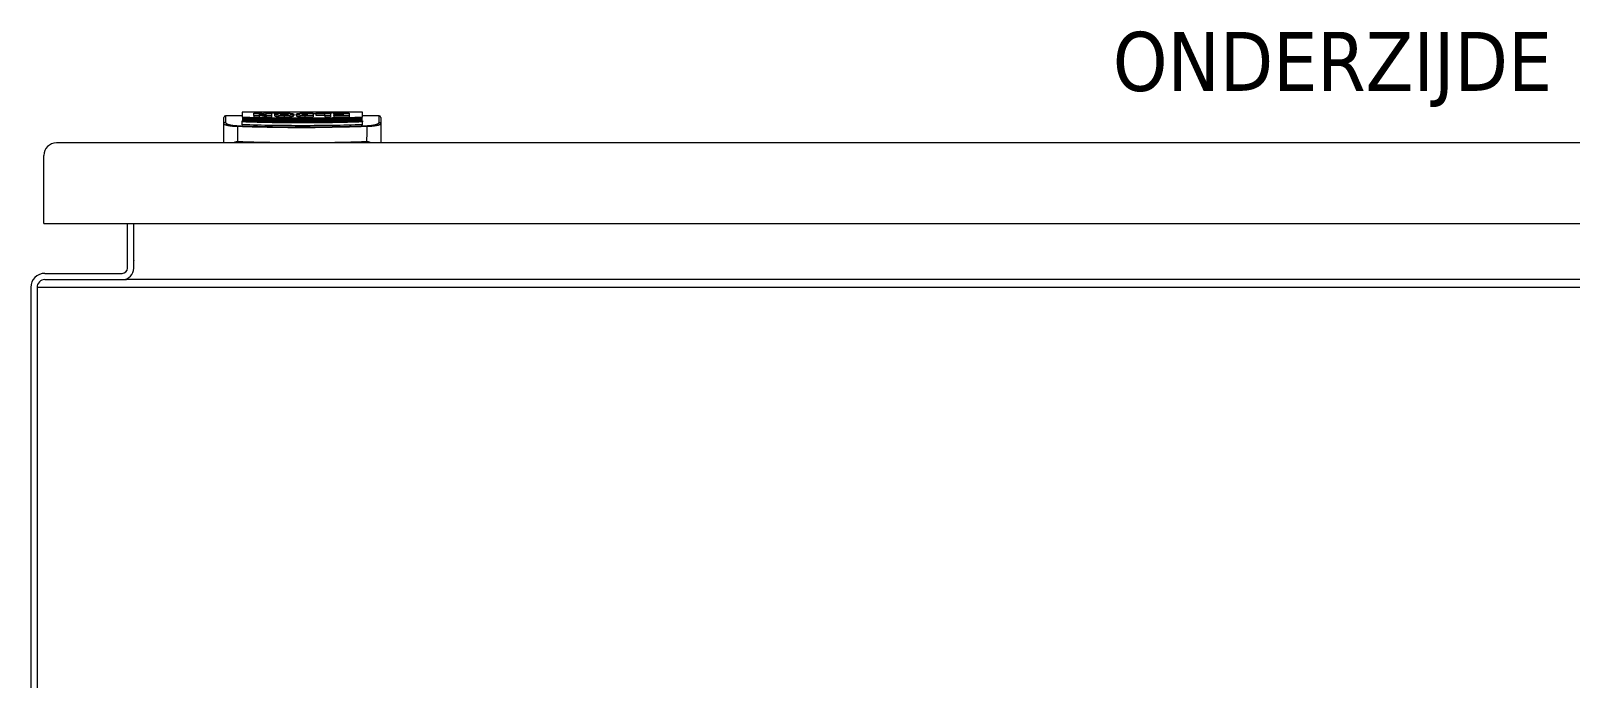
# Model space of a CAD drawing. Header units: millimetres. Extents: x 0 to 1975, y 0 to 1358.
# Drawn here: x 1046.8 to 1341.2, y 322.6 to 446.4 of the extents above; entities that cross this region are included whole.
import ezdxf
from ezdxf.enums import TextEntityAlignment as Align

# ---------------------------------------------------------------- set-up
doc = ezdxf.new("R2010")
doc.units = ezdxf.units.MM
for name, color, linetype, lineweight in [('EPLAN400', 5, 'Continuous', 9), ('EPLAN500', 7, 'Continuous', 9), ('EPLAN501', 7, 'Continuous', 9), ('EPLAN503', 7, 'Continuous', 9), ('EPLAN504', 7, 'Continuous', 9), ('KASTEN', 1, 'Continuous', 5)]:
    doc.layers.add(name, color=color, linetype=linetype, lineweight=lineweight)
doc.styles.add('Tahoma', font='')
doc.styles.get('Tahoma').set_extended_font_data('Tahoma')

# ---------------------------------------------------------------- blocks, each defined once
blk = doc.blocks.new('EPLSYM_LibrarySPECIAL_Symbol11_Variant0_Placement8_2')
at = {"layer": 'EPLAN400', "color": 5, "style": 'Tahoma'}
blk.add_attdef('17_20010', text='', height=11.29, dxfattribs=at).set_placement((-1.5, -0.5), align=Align.BOTTOM_CENTER)
at = {"layer": 'EPLAN500', "color": 7, "style": 'Tahoma'}
blk.add_attdef('17_20027', text='', height=1.63, dxfattribs=at).set_placement((-1.5, -21.95), align=Align.BOTTOM_CENTER)
at = {"layer": 'EPLAN501', "color": 7, "style": 'Tahoma'}
blk.add_attdef('17_20011', text='', height=1.63, dxfattribs=at).set_placement((-1.5, -27.35), align=Align.BOTTOM_CENTER)
at = {"layer": 'EPLAN503', "color": 7, "style": 'Tahoma'}
blk.add_attdef('17_20024', text='', height=1.63, dxfattribs=at).set_placement((-1.5, -30.05), align=Align.BOTTOM_CENTER)
at = {"layer": 'EPLAN504', "color": 7, "style": 'Tahoma'}
blk.add_attdef('17_20901[1]', text='', height=1.63, dxfattribs=at).set_placement((-1.5, -24.65), align=Align.BOTTOM_CENTER)

msp = doc.modelspace()

# ---------------------------------------------------------------- linework, layer by layer
at = {"layer": 'KASTEN', "linetype": 'Continuous', "ltscale": 4}
for p, q in [((1087.19, 430.17), (1083.99, 430.17)), ((1083.99, 430.17), (1083.99, 428.9)), ((1090.69, 430.87), (1087.19, 430.87)), ((1087.19, 430.87), (1087.19, 429.92)), ((1087.19, 429.88), (1087.19, 429.92)), ((1089.4, 430.22), (1089.4, 430.66)), ((1089.4, 430.66), (1090.46, 430.66)), ((1090.46, 430.22), (1089.4, 430.22)), ((1089.4, 430.22), (1089.4, 429.97)), ((1089.4, 429.97), (1090.46, 429.97)), ((1090.46, 430.48), (1090.46, 430.22)), ((1090.46, 430.22), (1090.46, 429.97)), ((1098.69, 430.87), (1090.69, 430.87)), ((1091.79, 430.44), (1091.79, 430.66)), ((1091.79, 430.66), (1092.8, 430.66)), ((1092.8, 430.22), (1091.8, 430.22)), ((1091.8, 430.22), (1091.8, 429.97)), ((1091.8, 429.97), (1092.8, 429.97)), ((1092.8, 430.66), (1092.8, 430.22)), ((1092.8, 430.22), (1092.8, 429.97)), ((1093.4, 430.46), (1093.4, 430.2)), ((1095.23, 430.57), (1095.23, 430.32)), ((1095.24, 430.22), (1095.24, 429.96)), ((1097.07, 430.46), (1097.07, 430.21)), ((1097.53, 430.46), (1097.53, 430.21)), ((1106.69, 430.87), (1098.69, 430.87)), ((1099.16, 430.66), (1100.79, 430.66)), ((1099.16, 430.22), (1099.16, 429.97)), ((1100.79, 430.22), (1099.16, 430.22)), ((1099.16, 429.97), (1100.79, 429.97)), ((1099.69, 430.57), (1099.42, 430.57)), ((1099.42, 430.57), (1099.42, 430.34)), ((1099.42, 430.34), (1099.69, 430.34)), ((1099.69, 430.34), (1099.69, 430.57)), ((1101.3, 430.55), (1100.66, 430.54)), ((1100.79, 430.66), (1100.79, 430.22)), ((1100.79, 430.22), (1100.79, 429.97)), ((1101.3, 430.56), (1101.3, 430.66)), ((1101.3, 430.66), (1104.1, 430.66)), ((1102.99, 430.56), (1101.3, 430.56)), ((1101.3, 430.56), (1101.3, 430.31)), ((1101.3, 430.31), (1102.99, 430.31)), ((1102.99, 430.22), (1102.99, 430.56)), ((1104.1, 430.22), (1102.99, 430.22)), ((1102.99, 430.22), (1102.99, 429.97)), ((1102.99, 429.97), (1104.1, 429.97)), ((1104.1, 430.66), (1104.1, 430.22)), ((1104.1, 430.22), (1104.1, 429.97)), ((1104.69, 430.57), (1104.69, 430.66)), ((1104.69, 430.66), (1107.68, 430.66)), ((1106.58, 430.57), (1104.69, 430.57)), ((1104.69, 430.57), (1104.69, 430.32)), ((1104.69, 430.32), (1104.74, 430.32)), ((1104.74, 430.22), (1104.74, 430.34)), ((1104.74, 430.34), (1106.58, 430.34)), ((1107.68, 430.22), (1104.74, 430.22)), ((1104.74, 430.22), (1104.74, 429.97)), ((1104.74, 429.97), (1107.68, 429.97)), ((1104.88, 430.4), (1104.88, 430.5)), ((1104.88, 430.5), (1106.58, 430.5)), ((1106.58, 430.4), (1104.88, 430.4)), ((1104.88, 430.4), (1104.88, 430.34)), ((1106.58, 430.5), (1106.58, 430.57)), ((1106.58, 430.34), (1106.58, 430.4)), ((1110.19, 430.87), (1106.69, 430.87)), ((1107.68, 430.66), (1107.68, 430.22)), ((1107.68, 430.22), (1107.68, 429.97)), ((1110.19, 429.92), (1110.19, 430.87)), ((1113.39, 430.17), (1110.19, 430.17)), ((1110.19, 429.92), (1110.19, 429.88)), ((1113.39, 428.9), (1113.39, 430.17)), ((1083.69, 428.61), (1083.69, 429.87)), ((1083.69, 424.97), (1083.69, 428.61)), ((1087.19, 429.64), (1087.19, 429.66)), ((1087.19, 429.41), (1087.19, 429.41)), ((1087.19, 428.98), (1087.19, 429.18)), ((1087.19, 428.45), (1087.19, 428.98)), ((1110.19, 429.66), (1110.19, 429.64)), ((1110.19, 429.18), (1110.19, 428.98)), ((1110.19, 428.45), (1110.19, 428.98)), ((1113.69, 429.87), (1113.69, 428.61)), ((1113.69, 428.61), (1113.69, 424.97)), ((1541.85, 424.97), (1051.65, 424.97)), ((1049.25, 409.57), (1049.25, 422.57)), ((1049.25, 409.57), (1050.45, 409.57)), ((1065.25, 401.04), (1065.25, 409.57)), ((1066.45, 401.04), (1066.45, 409.57)), ((1049.45, 400.04), (1064.25, 400.04)), ((1049.45, 398.84), (1064.25, 398.84)), ((1064.25, 398.84), (1065.04, 398.84)), ((1529.25, 398.84), (1065.04, 398.84)), ((1046.75, 397.34), (1046.75, 166.84)), ((1047.95, 397.34), (1047.95, 166.84)), ((1545.55, 397.34), (1048.14, 397.34))]:
    msp.add_line(p, q, dxfattribs=at)
at = {"layer": 'KASTEN', "ltscale": 4}
msp.add_line((1050.45, 409.57), (1542.98, 409.57), dxfattribs=at)
at = {"layer": 'KASTEN', "linetype": 'Continuous', "ltscale": 4}
for points in [[(1087.19, 429.92), (1087.9, 429.9), (1088.62, 429.89), (1089.33, 429.87), (1090.05, 429.86), (1090.76, 429.85), (1091.48, 429.83), (1092.19, 429.82), (1092.91, 429.81), (1093.63, 429.8), (1094.35, 429.8), (1095.07, 429.79), (1095.79, 429.79), (1096.51, 429.78), (1097.23, 429.78), (1097.95, 429.78), (1098.68, 429.78), (1099.4, 429.78), (1100.12, 429.78), (1100.84, 429.78), (1101.57, 429.79), (1102.29, 429.79), (1103.01, 429.8), (1103.73, 429.8), (1104.45, 429.81), (1105.17, 429.82), (1105.89, 429.83), (1106.6, 429.85), (1107.32, 429.86), (1108.04, 429.87), (1108.75, 429.89), (1109.47, 429.9), (1110.19, 429.92)], [(1091.79, 430.44), (1091.78, 430.44), (1091.77, 430.44), (1091.76, 430.44), (1091.75, 430.44), (1091.74, 430.45), (1091.73, 430.45), (1091.71, 430.45), (1091.7, 430.45), (1091.69, 430.46), (1091.68, 430.46), (1091.66, 430.46), (1091.65, 430.46), (1091.64, 430.47), (1091.62, 430.47), (1091.61, 430.47), (1091.6, 430.47), (1091.59, 430.47), (1091.58, 430.47), (1091.57, 430.48), (1091.55, 430.48), (1091.54, 430.48), (1091.52, 430.49), (1091.51, 430.49), (1091.5, 430.49), (1091.49, 430.49), (1091.48, 430.49), (1091.47, 430.49), (1091.46, 430.5), (1091.45, 430.5), (1091.44, 430.5), (1091.43, 430.5), (1091.42, 430.5), (1091.41, 430.51), (1091.4, 430.51), (1091.39, 430.51), (1091.38, 430.51), (1091.37, 430.51), (1091.35, 430.51), (1091.34, 430.52), (1091.33, 430.52), (1091.32, 430.52), (1091.31, 430.52), (1091.3, 430.52), (1091.29, 430.53), (1091.28, 430.53), (1091.26, 430.53), (1091.25, 430.53), (1091.24, 430.53), (1091.23, 430.54), (1091.21, 430.54), (1091.2, 430.54), (1091.19, 430.54), (1091.18, 430.54), (1091.16, 430.55), (1091.15, 430.55), (1091.14, 430.55), (1091.13, 430.55), (1091.12, 430.55), (1091.11, 430.56), (1091.09, 430.56), (1091.08, 430.56), (1091.07, 430.56), (1091.05, 430.57), (1091.04, 430.57), (1091.03, 430.57), (1091.02, 430.57), (1091.01, 430.57), (1091, 430.57), (1090.99, 430.58), (1090.98, 430.58), (1090.97, 430.58), (1090.96, 430.58), (1090.95, 430.58), (1090.94, 430.58), (1090.93, 430.59), (1090.92, 430.59), (1090.91, 430.59), (1090.9, 430.59), (1090.89, 430.59), (1090.88, 430.59), (1090.87, 430.6), (1090.86, 430.6), (1090.84, 430.6), (1090.82, 430.6), (1090.81, 430.6), (1090.8, 430.61), (1090.79, 430.61), (1090.78, 430.61), (1090.77, 430.61), (1090.76, 430.61), (1090.75, 430.61), (1090.74, 430.62), (1090.73, 430.62), (1090.72, 430.62), (1090.71, 430.62), (1090.7, 430.62), (1090.69, 430.62), (1090.68, 430.63), (1090.67, 430.63), (1090.65, 430.63), (1090.64, 430.63), (1090.63, 430.63), (1090.62, 430.63), (1090.6, 430.64), (1090.58, 430.64), (1090.57, 430.64), (1090.56, 430.64), (1090.55, 430.64), (1090.54, 430.65), (1090.53, 430.65), (1090.52, 430.65), (1090.51, 430.65), (1090.5, 430.65), (1090.49, 430.65), (1090.48, 430.66), (1090.47, 430.66), (1090.46, 430.66)], [(1091.8, 430.22), (1091.79, 430.23), (1091.77, 430.23), (1091.76, 430.23), (1091.75, 430.23), (1091.74, 430.24), (1091.73, 430.24), (1091.71, 430.24), (1091.7, 430.24), (1091.69, 430.25), (1091.67, 430.25), (1091.66, 430.25), (1091.65, 430.25), (1091.64, 430.26), (1091.63, 430.26), (1091.62, 430.26), (1091.61, 430.26), (1091.6, 430.26), (1091.59, 430.27), (1091.58, 430.27), (1091.57, 430.27), (1091.56, 430.27), (1091.55, 430.28), (1091.54, 430.28), (1091.53, 430.28), (1091.52, 430.28), (1091.51, 430.28), (1091.5, 430.29), (1091.48, 430.29), (1091.46, 430.29), (1091.45, 430.29), (1091.44, 430.3), (1091.43, 430.3), (1091.42, 430.3), (1091.41, 430.3), (1091.4, 430.31), (1091.39, 430.31), (1091.37, 430.31), (1091.36, 430.31), (1091.35, 430.32), (1091.34, 430.32), (1091.33, 430.32), (1091.32, 430.32), (1091.31, 430.32), (1091.3, 430.33), (1091.29, 430.33), (1091.28, 430.33), (1091.26, 430.33), (1091.24, 430.34), (1091.23, 430.34), (1091.22, 430.34), (1091.21, 430.34), (1091.2, 430.34), (1091.19, 430.35), (1091.18, 430.35), (1091.17, 430.35), (1091.16, 430.35), (1091.15, 430.35), (1091.14, 430.36), (1091.12, 430.36), (1091.11, 430.36), (1091.1, 430.36), (1091.09, 430.37), (1091.08, 430.37), (1091.07, 430.37), (1091.06, 430.37), (1091.05, 430.37), (1091.04, 430.38), (1091.02, 430.38), (1091, 430.38), (1090.99, 430.38), (1090.98, 430.39), (1090.97, 430.39), (1090.96, 430.39), (1090.95, 430.39), (1090.94, 430.39), (1090.93, 430.4), (1090.92, 430.4), (1090.91, 430.4), (1090.9, 430.4), (1090.89, 430.4), (1090.88, 430.41), (1090.87, 430.41), (1090.85, 430.41), (1090.84, 430.41), (1090.83, 430.42), (1090.82, 430.42), (1090.81, 430.42), (1090.79, 430.42), (1090.78, 430.42), (1090.77, 430.43), (1090.76, 430.43), (1090.75, 430.43), (1090.74, 430.43), (1090.73, 430.43), (1090.72, 430.44), (1090.71, 430.44), (1090.69, 430.44), (1090.68, 430.44), (1090.67, 430.44), (1090.66, 430.45), (1090.65, 430.45), (1090.64, 430.45), (1090.63, 430.45), (1090.62, 430.45), (1090.61, 430.46), (1090.6, 430.46), (1090.59, 430.46), (1090.57, 430.46), (1090.56, 430.46), (1090.55, 430.47), (1090.53, 430.47), (1090.52, 430.47), (1090.51, 430.47), (1090.5, 430.47), (1090.49, 430.48), (1090.48, 430.48), (1090.47, 430.48), (1090.46, 430.48)], [(1091.8, 429.97), (1091.79, 429.97), (1091.77, 429.98), (1091.76, 429.98), (1091.75, 429.98), (1091.74, 429.98), (1091.73, 429.99), (1091.71, 429.99), (1091.7, 429.99), (1091.69, 429.99), (1091.67, 430), (1091.66, 430), (1091.65, 430), (1091.64, 430), (1091.63, 430.01), (1091.62, 430.01), (1091.61, 430.01), (1091.6, 430.01), (1091.58, 430.02), (1091.57, 430.02), (1091.56, 430.02), (1091.55, 430.02), (1091.54, 430.03), (1091.53, 430.03), (1091.52, 430.03), (1091.51, 430.03), (1091.5, 430.03), (1091.48, 430.04), (1091.47, 430.04), (1091.46, 430.04), (1091.45, 430.04), (1091.44, 430.04), (1091.43, 430.05), (1091.42, 430.05), (1091.41, 430.05), (1091.4, 430.05), (1091.39, 430.05), (1091.37, 430.06), (1091.36, 430.06), (1091.35, 430.06), (1091.34, 430.07), (1091.33, 430.07), (1091.32, 430.07), (1091.31, 430.07), (1091.3, 430.07), (1091.29, 430.08), (1091.28, 430.08), (1091.26, 430.08), (1091.24, 430.08), (1091.23, 430.09), (1091.22, 430.09), (1091.21, 430.09), (1091.2, 430.09), (1091.19, 430.09), (1091.18, 430.1), (1091.17, 430.1), (1091.16, 430.1), (1091.15, 430.1), (1091.14, 430.1), (1091.12, 430.11), (1091.11, 430.11), (1091.1, 430.11), (1091.09, 430.11), (1091.08, 430.12), (1091.07, 430.12), (1091.06, 430.12), (1091.05, 430.12), (1091.04, 430.12), (1091.02, 430.13), (1091, 430.13), (1090.99, 430.13), (1090.98, 430.13), (1090.97, 430.14), (1090.96, 430.14), (1090.95, 430.14), (1090.94, 430.14), (1090.93, 430.14), (1090.92, 430.15), (1090.91, 430.15), (1090.9, 430.15), (1090.89, 430.15), (1090.88, 430.15), (1090.87, 430.16), (1090.85, 430.16), (1090.84, 430.16), (1090.83, 430.16), (1090.82, 430.17), (1090.81, 430.17), (1090.79, 430.17), (1090.78, 430.17), (1090.77, 430.17), (1090.76, 430.18), (1090.75, 430.18), (1090.74, 430.18), (1090.73, 430.18), (1090.72, 430.18), (1090.71, 430.18), (1090.69, 430.19), (1090.68, 430.19), (1090.67, 430.19), (1090.66, 430.19), (1090.65, 430.2), (1090.64, 430.2), (1090.63, 430.2), (1090.62, 430.2), (1090.61, 430.2), (1090.6, 430.21), (1090.59, 430.21), (1090.57, 430.21), (1090.56, 430.21), (1090.55, 430.21), (1090.53, 430.22), (1090.52, 430.22), (1090.51, 430.22), (1090.5, 430.22), (1090.49, 430.22), (1090.48, 430.23), (1090.47, 430.23), (1090.46, 430.23)], [(1094.15, 430.64), (1094.01, 430.64), (1093.87, 430.65), (1093.73, 430.65), (1093.59, 430.66), (1093.45, 430.67), (1093.3, 430.67), (1093.16, 430.68), (1093.01, 430.69), (1092.87, 430.7), (1092.72, 430.71), (1092.57, 430.72), (1092.42, 430.73), (1092.27, 430.74), (1092.13, 430.76), (1091.98, 430.77), (1091.84, 430.78), (1091.71, 430.79), (1091.57, 430.8), (1091.45, 430.81), (1091.33, 430.82), (1091.22, 430.83), (1091.12, 430.84), (1091.04, 430.84), (1090.96, 430.85), (1090.9, 430.86), (1090.84, 430.86), (1090.8, 430.86), (1090.77, 430.87), (1090.74, 430.87), (1090.72, 430.87), (1090.7, 430.87), (1090.69, 430.87)], [(1093.4, 430.46), (1093.4, 430.47), (1093.41, 430.48), (1093.41, 430.49), (1093.42, 430.5), (1093.43, 430.51), (1093.44, 430.52), (1093.46, 430.53), (1093.47, 430.53), (1093.49, 430.54), (1093.52, 430.55), (1093.55, 430.56), (1093.58, 430.57), (1093.61, 430.57), (1093.65, 430.58), (1093.68, 430.59), (1093.72, 430.59), (1093.77, 430.6), (1093.81, 430.61), (1093.85, 430.61), (1093.9, 430.62), (1093.95, 430.62), (1094, 430.63), (1094.05, 430.63), (1094.1, 430.63), (1094.16, 430.64), (1094.22, 430.64), (1094.28, 430.64), (1094.34, 430.65), (1094.41, 430.65), (1094.47, 430.65), (1094.54, 430.65), (1094.61, 430.66), (1094.68, 430.66), (1094.75, 430.66), (1094.82, 430.66), (1094.9, 430.66), (1094.97, 430.66), (1095.05, 430.66), (1095.12, 430.66), (1095.2, 430.66)], [(1095.24, 430.22), (1095.15, 430.22), (1095.06, 430.22), (1094.98, 430.22), (1094.89, 430.22), (1094.8, 430.22), (1094.72, 430.22), (1094.64, 430.23), (1094.56, 430.23), (1094.48, 430.23), (1094.41, 430.24), (1094.34, 430.24), (1094.27, 430.25), (1094.2, 430.25), (1094.14, 430.26), (1094.08, 430.26), (1094.02, 430.27), (1093.96, 430.27), (1093.91, 430.28), (1093.86, 430.29), (1093.82, 430.29), (1093.78, 430.3), (1093.74, 430.31), (1093.7, 430.31), (1093.66, 430.32), (1093.63, 430.33), (1093.6, 430.34), (1093.57, 430.34), (1093.54, 430.35), (1093.52, 430.36), (1093.5, 430.37), (1093.48, 430.38), (1093.46, 430.39), (1093.45, 430.39), (1093.43, 430.4), (1093.43, 430.41), (1093.42, 430.42), (1093.41, 430.43), (1093.41, 430.44), (1093.4, 430.45), (1093.4, 430.46)], [(1093.4, 430.2), (1093.4, 430.19), (1093.41, 430.18), (1093.42, 430.17), (1093.42, 430.16), (1093.43, 430.15), (1093.45, 430.14), (1093.46, 430.13), (1093.48, 430.12), (1093.5, 430.11), (1093.53, 430.1), (1093.56, 430.1), (1093.59, 430.09), (1093.62, 430.08), (1093.66, 430.07), (1093.69, 430.06), (1093.73, 430.05), (1093.78, 430.05), (1093.82, 430.04), (1093.87, 430.03), (1093.91, 430.03), (1093.96, 430.02), (1094.01, 430.01), (1094.07, 430.01), (1094.12, 430), (1094.18, 430), (1094.24, 429.99), (1094.3, 429.99), (1094.37, 429.99), (1094.43, 429.98), (1094.5, 429.98), (1094.57, 429.98), (1094.64, 429.97), (1094.71, 429.97), (1094.78, 429.97), (1094.86, 429.97), (1094.93, 429.97), (1095.01, 429.97), (1095.09, 429.97), (1095.16, 429.97), (1095.24, 429.96)], [(1095.23, 430.57), (1095.2, 430.57), (1095.17, 430.57), (1095.13, 430.57), (1095.1, 430.57), (1095.07, 430.57), (1095.04, 430.57), (1095, 430.57), (1094.97, 430.57), (1094.94, 430.57), (1094.92, 430.57), (1094.89, 430.57), (1094.86, 430.56), (1094.84, 430.56), (1094.81, 430.56), (1094.79, 430.56), (1094.77, 430.56), (1094.74, 430.55), (1094.72, 430.55), (1094.7, 430.55), (1094.68, 430.55), (1094.66, 430.54), (1094.65, 430.54), (1094.63, 430.54), (1094.61, 430.54), (1094.6, 430.53), (1094.59, 430.53), (1094.57, 430.52), (1094.56, 430.52), (1094.55, 430.51), (1094.54, 430.51), (1094.53, 430.5), (1094.53, 430.5), (1094.52, 430.49), (1094.52, 430.49), (1094.51, 430.48), (1094.51, 430.48), (1094.51, 430.47), (1094.5, 430.47), (1094.5, 430.46), (1094.5, 430.45)], [(1094.5, 430.45), (1094.5, 430.45), (1094.51, 430.44), (1094.51, 430.43), (1094.51, 430.43), (1094.52, 430.42), (1094.52, 430.42), (1094.53, 430.41), (1094.54, 430.41), (1094.55, 430.4), (1094.56, 430.39), (1094.58, 430.39), (1094.59, 430.39), (1094.61, 430.38), (1094.62, 430.38), (1094.64, 430.37), (1094.66, 430.37), (1094.68, 430.37), (1094.7, 430.36), (1094.72, 430.36), (1094.74, 430.36), (1094.76, 430.35), (1094.79, 430.35), (1094.81, 430.35), (1094.83, 430.35), (1094.85, 430.34), (1094.88, 430.34), (1094.9, 430.34), (1094.93, 430.34), (1094.95, 430.34), (1094.98, 430.34), (1095, 430.34), (1095.03, 430.34), (1095.06, 430.33), (1095.08, 430.33), (1095.11, 430.33), (1095.14, 430.33), (1095.16, 430.33), (1095.19, 430.33), (1095.22, 430.33), (1095.24, 430.33)], [(1095.2, 430.66), (1095.3, 430.66), (1095.4, 430.66), (1095.5, 430.66), (1095.59, 430.66), (1095.69, 430.66), (1095.78, 430.66), (1095.87, 430.66), (1095.96, 430.65), (1096.04, 430.65), (1096.12, 430.65), (1096.2, 430.64), (1096.27, 430.64), (1096.34, 430.63), (1096.4, 430.63), (1096.46, 430.62), (1096.52, 430.62), (1096.57, 430.61), (1096.62, 430.61), (1096.67, 430.6), (1096.71, 430.6), (1096.75, 430.59), (1096.78, 430.59), (1096.82, 430.58), (1096.85, 430.57), (1096.88, 430.57), (1096.91, 430.56), (1096.93, 430.55), (1096.96, 430.55), (1096.98, 430.54), (1096.99, 430.53), (1097.01, 430.53), (1097.02, 430.52), (1097.04, 430.51), (1097.04, 430.5), (1097.05, 430.5), (1097.06, 430.49), (1097.06, 430.48), (1097.07, 430.47), (1097.07, 430.47), (1097.07, 430.46)], [(1095.97, 430.46), (1095.97, 430.47), (1095.97, 430.47), (1095.96, 430.48), (1095.96, 430.48), (1095.95, 430.49), (1095.95, 430.5), (1095.94, 430.5), (1095.93, 430.51), (1095.93, 430.51), (1095.91, 430.52), (1095.9, 430.52), (1095.89, 430.53), (1095.87, 430.53), (1095.86, 430.53), (1095.84, 430.54), (1095.82, 430.54), (1095.8, 430.54), (1095.78, 430.55), (1095.77, 430.55), (1095.75, 430.55), (1095.73, 430.55), (1095.7, 430.56), (1095.68, 430.56), (1095.66, 430.56), (1095.64, 430.56), (1095.61, 430.56), (1095.59, 430.57), (1095.56, 430.57), (1095.54, 430.57), (1095.51, 430.57), (1095.49, 430.57), (1095.46, 430.57), (1095.43, 430.57), (1095.4, 430.57), (1095.38, 430.57), (1095.35, 430.57), (1095.32, 430.57), (1095.29, 430.57), (1095.26, 430.57), (1095.23, 430.57)], [(1095.24, 430.33), (1095.27, 430.33), (1095.3, 430.33), (1095.33, 430.33), (1095.36, 430.33), (1095.39, 430.33), (1095.42, 430.33), (1095.45, 430.34), (1095.48, 430.34), (1095.51, 430.34), (1095.54, 430.34), (1095.56, 430.34), (1095.59, 430.34), (1095.61, 430.34), (1095.64, 430.35), (1095.66, 430.35), (1095.68, 430.35), (1095.71, 430.35), (1095.73, 430.36), (1095.75, 430.36), (1095.77, 430.36), (1095.79, 430.37), (1095.81, 430.37), (1095.82, 430.37), (1095.84, 430.38), (1095.86, 430.38), (1095.87, 430.38), (1095.89, 430.39), (1095.9, 430.39), (1095.91, 430.4), (1095.92, 430.4), (1095.93, 430.41), (1095.94, 430.41), (1095.95, 430.42), (1095.95, 430.42), (1095.96, 430.43), (1095.96, 430.44), (1095.96, 430.44), (1095.97, 430.45), (1095.97, 430.45), (1095.97, 430.46)], [(1097.07, 430.46), (1097.07, 430.45), (1097.06, 430.44), (1097.05, 430.43), (1097.04, 430.42), (1097.03, 430.41), (1097.02, 430.39), (1097, 430.38), (1096.98, 430.37), (1096.96, 430.36), (1096.93, 430.36), (1096.9, 430.35), (1096.87, 430.34), (1096.83, 430.33), (1096.79, 430.32), (1096.75, 430.31), (1096.71, 430.3), (1096.67, 430.3), (1096.62, 430.29), (1096.57, 430.28), (1096.52, 430.28), (1096.47, 430.27), (1096.42, 430.26), (1096.37, 430.26), (1096.31, 430.25), (1096.25, 430.25), (1096.2, 430.25), (1096.13, 430.24), (1096.07, 430.24), (1096.01, 430.23), (1095.94, 430.23), (1095.88, 430.23), (1095.81, 430.23), (1095.74, 430.22), (1095.67, 430.22), (1095.6, 430.22), (1095.53, 430.22), (1095.46, 430.22), (1095.38, 430.22), (1095.31, 430.22), (1095.24, 430.22)], [(1095.24, 429.96), (1095.33, 429.97), (1095.41, 429.97), (1095.5, 429.97), (1095.59, 429.97), (1095.67, 429.97), (1095.75, 429.97), (1095.83, 429.97), (1095.91, 429.98), (1095.99, 429.98), (1096.06, 429.98), (1096.13, 429.99), (1096.2, 429.99), (1096.27, 430), (1096.33, 430), (1096.39, 430.01), (1096.45, 430.02), (1096.5, 430.02), (1096.55, 430.03), (1096.6, 430.03), (1096.65, 430.04), (1096.69, 430.05), (1096.73, 430.06), (1096.77, 430.06), (1096.81, 430.07), (1096.84, 430.08), (1096.87, 430.09), (1096.9, 430.09), (1096.93, 430.1), (1096.95, 430.11), (1096.97, 430.12), (1096.99, 430.13), (1097.01, 430.14), (1097.02, 430.15), (1097.04, 430.15), (1097.04, 430.16), (1097.05, 430.17), (1097.06, 430.18), (1097.06, 430.19), (1097.07, 430.2), (1097.07, 430.21)], [(1097.53, 430.46), (1097.53, 430.47), (1097.54, 430.48), (1097.54, 430.49), (1097.54, 430.5), (1097.55, 430.51), (1097.56, 430.52), (1097.57, 430.53), (1097.59, 430.54), (1097.61, 430.54), (1097.63, 430.55), (1097.66, 430.56), (1097.69, 430.57), (1097.72, 430.58), (1097.75, 430.58), (1097.79, 430.59), (1097.83, 430.59), (1097.86, 430.6), (1097.9, 430.61), (1097.94, 430.61), (1097.98, 430.62), (1098.02, 430.62), (1098.06, 430.62), (1098.1, 430.63), (1098.15, 430.63), (1098.19, 430.63), (1098.23, 430.64), (1098.28, 430.64), (1098.33, 430.64), (1098.37, 430.64), (1098.42, 430.64), (1098.46, 430.65), (1098.51, 430.65)], [(1099.16, 430.22), (1099.08, 430.22), (1098.99, 430.23), (1098.91, 430.23), (1098.83, 430.23), (1098.75, 430.23), (1098.67, 430.23), (1098.59, 430.23), (1098.52, 430.24), (1098.45, 430.24), (1098.38, 430.24), (1098.32, 430.25), (1098.26, 430.25), (1098.2, 430.26), (1098.14, 430.26), (1098.09, 430.27), (1098.04, 430.27), (1098, 430.28), (1097.95, 430.29), (1097.91, 430.29), (1097.87, 430.3), (1097.84, 430.31), (1097.8, 430.31), (1097.77, 430.32), (1097.74, 430.33), (1097.71, 430.34), (1097.69, 430.34), (1097.66, 430.35), (1097.64, 430.36), (1097.62, 430.37), (1097.61, 430.37), (1097.59, 430.38), (1097.58, 430.39), (1097.57, 430.4), (1097.56, 430.41), (1097.55, 430.42), (1097.55, 430.42), (1097.54, 430.43), (1097.54, 430.44), (1097.53, 430.45), (1097.53, 430.46)], [(1097.53, 430.21), (1097.54, 430.19), (1097.55, 430.18), (1097.56, 430.17), (1097.57, 430.16), (1097.58, 430.14), (1097.59, 430.13), (1097.61, 430.12), (1097.64, 430.11), (1097.66, 430.1), (1097.69, 430.09), (1097.73, 430.08), (1097.76, 430.07), (1097.8, 430.06), (1097.84, 430.05), (1097.88, 430.05), (1097.93, 430.04), (1097.97, 430.03), (1098.01, 430.03), (1098.06, 430.02), (1098.1, 430.01), (1098.15, 430.01), (1098.19, 430), (1098.24, 430), (1098.29, 430), (1098.34, 429.99), (1098.39, 429.99), (1098.44, 429.99), (1098.49, 429.98), (1098.55, 429.98), (1098.6, 429.98), (1098.66, 429.98), (1098.71, 429.98), (1098.77, 429.97), (1098.82, 429.97), (1098.88, 429.97), (1098.94, 429.97), (1098.99, 429.97), (1099.05, 429.97), (1099.11, 429.97), (1099.16, 429.97)], [(1098.51, 430.65), (1098.53, 430.65), (1098.55, 430.65), (1098.57, 430.65), (1098.59, 430.65), (1098.61, 430.65), (1098.64, 430.65), (1098.66, 430.65), (1098.68, 430.65), (1098.71, 430.65), (1098.73, 430.65), (1098.76, 430.65), (1098.78, 430.65), (1098.81, 430.66), (1098.84, 430.66), (1098.87, 430.66), (1098.9, 430.66), (1098.93, 430.66), (1098.96, 430.66), (1098.99, 430.66), (1099.03, 430.66), (1099.06, 430.66), (1099.1, 430.66), (1099.13, 430.66), (1099.16, 430.66)], [(1099.42, 430.57), (1099.38, 430.57), (1099.34, 430.57), (1099.3, 430.57), (1099.26, 430.57), (1099.22, 430.57), (1099.18, 430.57), (1099.15, 430.57), (1099.11, 430.57), (1099.08, 430.57), (1099.05, 430.57), (1099.02, 430.56), (1098.99, 430.56), (1098.96, 430.56), (1098.94, 430.56), (1098.91, 430.56), (1098.89, 430.56), (1098.87, 430.56), (1098.85, 430.55), (1098.84, 430.55), (1098.82, 430.55), (1098.8, 430.55), (1098.79, 430.55), (1098.77, 430.54), (1098.76, 430.54), (1098.74, 430.54), (1098.73, 430.53), (1098.71, 430.53), (1098.7, 430.53), (1098.69, 430.52), (1098.67, 430.52), (1098.66, 430.51), (1098.65, 430.51), (1098.65, 430.5), (1098.64, 430.5), (1098.64, 430.49), (1098.64, 430.49), (1098.63, 430.48), (1098.63, 430.47), (1098.63, 430.47), (1098.63, 430.46)], [(1098.63, 430.46), (1098.63, 430.45), (1098.64, 430.45), (1098.64, 430.44), (1098.64, 430.44), (1098.64, 430.43), (1098.65, 430.43), (1098.65, 430.42), (1098.65, 430.42), (1098.66, 430.41), (1098.67, 430.41), (1098.68, 430.4), (1098.68, 430.4), (1098.69, 430.39), (1098.7, 430.39), (1098.71, 430.39), (1098.73, 430.38), (1098.74, 430.38), (1098.75, 430.38), (1098.76, 430.37), (1098.77, 430.37), (1098.79, 430.37), (1098.8, 430.37), (1098.82, 430.36), (1098.83, 430.36), (1098.85, 430.36), (1098.87, 430.36), (1098.88, 430.36), (1098.9, 430.35), (1098.92, 430.35), (1098.94, 430.35), (1098.97, 430.35), (1098.99, 430.35), (1099.01, 430.35), (1099.04, 430.35), (1099.06, 430.34), (1099.08, 430.34), (1099.11, 430.34), (1099.14, 430.34), (1099.16, 430.34), (1099.19, 430.34), (1099.22, 430.34), (1099.25, 430.34), (1099.27, 430.34), (1099.3, 430.34), (1099.33, 430.34), (1099.36, 430.34), (1099.39, 430.34), (1099.42, 430.34)], [(1106.59, 430.87), (1106.59, 430.87), (1106.58, 430.87), (1106.58, 430.87), (1106.56, 430.86), (1106.54, 430.86), (1106.51, 430.86), (1106.47, 430.86), (1106.42, 430.85), (1106.35, 430.84), (1106.26, 430.84), (1106.16, 430.83), (1106.05, 430.82), (1105.92, 430.81), (1105.78, 430.8), (1105.62, 430.78), (1105.45, 430.77), (1105.27, 430.76), (1105.07, 430.75), (1104.86, 430.73), (1104.65, 430.72), (1104.42, 430.7), (1104.19, 430.69), (1103.96, 430.67), (1103.73, 430.66)], [(1086.29, 428.11), (1086.18, 428.11), (1086.07, 428.12), (1085.96, 428.12), (1085.85, 428.13), (1085.75, 428.13), (1085.64, 428.14), (1085.53, 428.15), (1085.42, 428.15), (1085.32, 428.16), (1085.21, 428.17), (1085.11, 428.18), (1085.01, 428.2), (1084.92, 428.21), (1084.83, 428.22), (1084.74, 428.23), (1084.66, 428.25), (1084.58, 428.26), (1084.51, 428.27), (1084.44, 428.29), (1084.38, 428.3), (1084.32, 428.31), (1084.27, 428.32), (1084.21, 428.34), (1084.16, 428.35), (1084.11, 428.37), (1084.06, 428.38), (1084.02, 428.4), (1083.97, 428.41), (1083.93, 428.43), (1083.89, 428.44), (1083.86, 428.46), (1083.83, 428.48), (1083.8, 428.49), (1083.78, 428.51), (1083.76, 428.52), (1083.74, 428.54), (1083.72, 428.56), (1083.71, 428.57), (1083.7, 428.59), (1083.69, 428.61)], [(1083.99, 428.9), (1084, 428.87), (1084.02, 428.84), (1084.04, 428.81), (1084.06, 428.78), (1084.09, 428.75), (1084.12, 428.72), (1084.15, 428.69), (1084.2, 428.67), (1084.25, 428.64), (1084.31, 428.61), (1084.37, 428.58), (1084.44, 428.56), (1084.52, 428.53), (1084.6, 428.51), (1084.68, 428.48), (1084.77, 428.46), (1084.86, 428.44), (1084.95, 428.42), (1085.05, 428.4), (1085.14, 428.38), (1085.24, 428.37), (1085.34, 428.35), (1085.44, 428.34), (1085.54, 428.33), (1085.64, 428.32), (1085.73, 428.31), (1085.83, 428.3), (1085.93, 428.29), (1086.03, 428.28), (1086.13, 428.28), (1086.23, 428.27), (1086.33, 428.26)], [(1086.29, 428.11), (1086.29, 427.97), (1086.29, 427.84), (1086.3, 427.71), (1086.3, 427.59), (1086.3, 427.46), (1086.3, 427.33), (1086.3, 427.21), (1086.3, 427.08), (1086.3, 426.96), (1086.3, 426.84), (1086.3, 426.73), (1086.3, 426.61), (1086.31, 426.49), (1086.31, 426.38), (1086.31, 426.26), (1086.31, 426.14), (1086.31, 426.03), (1086.31, 425.91), (1086.31, 425.79), (1086.31, 425.67), (1086.31, 425.55), (1086.31, 425.43), (1086.31, 425.31), (1086.31, 425.18)], [(1111.08, 428.11), (1109.96, 428.07), (1108.85, 428.04), (1107.73, 428.01), (1106.62, 427.98), (1105.52, 427.96), (1104.42, 427.93), (1103.32, 427.91), (1102.24, 427.9), (1101.17, 427.89), (1100.1, 427.88), (1099.05, 427.88), (1098, 427.88), (1096.97, 427.88), (1095.95, 427.89), (1094.94, 427.9), (1093.94, 427.91), (1092.96, 427.93), (1091.98, 427.95), (1091.02, 427.97), (1090.07, 428), (1089.12, 428.02), (1088.17, 428.05), (1087.23, 428.08), (1086.29, 428.11)], [(1086.33, 428.26), (1087.27, 428.24), (1088.21, 428.21), (1089.15, 428.18), (1090.09, 428.16), (1091.04, 428.13), (1092, 428.11), (1092.97, 428.09), (1093.96, 428.07), (1094.95, 428.06), (1095.96, 428.05), (1096.97, 428.04), (1098, 428.04), (1099.04, 428.04), (1100.1, 428.04), (1101.16, 428.05), (1102.23, 428.06), (1103.31, 428.07), (1104.4, 428.09), (1105.5, 428.12), (1106.6, 428.14), (1107.7, 428.17), (1108.81, 428.2), (1109.93, 428.23), (1111.04, 428.26)], [(1110.19, 429.7), (1109.47, 429.68), (1108.76, 429.66), (1108.06, 429.65), (1107.36, 429.63), (1106.68, 429.62), (1106.02, 429.61), (1105.37, 429.59), (1104.75, 429.58), (1104.16, 429.58), (1103.59, 429.57), (1103.05, 429.56), (1102.54, 429.56), (1102.04, 429.55), (1101.58, 429.55), (1101.13, 429.55), (1100.71, 429.55), (1100.31, 429.55), (1099.93, 429.54), (1099.56, 429.54), (1099.21, 429.54), (1098.86, 429.54), (1098.52, 429.54), (1098.19, 429.54), (1097.85, 429.54), (1097.51, 429.55), (1097.17, 429.55), (1096.82, 429.55), (1096.46, 429.55), (1096.1, 429.55), (1095.72, 429.55), (1095.33, 429.55), (1094.93, 429.56), (1094.52, 429.56), (1094.09, 429.57), (1093.65, 429.57), (1093.2, 429.58), (1092.74, 429.58), (1092.26, 429.59), (1091.78, 429.6), (1091.29, 429.6), (1090.8, 429.61), (1090.29, 429.62), (1089.78, 429.64), (1089.27, 429.65), (1088.75, 429.66), (1088.23, 429.67), (1087.71, 429.68), (1087.19, 429.7)], [(1087.19, 429.66), (1087.9, 429.64), (1088.62, 429.63), (1089.33, 429.61), (1090.05, 429.6), (1090.76, 429.58), (1091.48, 429.57), (1092.2, 429.56), (1092.91, 429.55), (1093.63, 429.54), (1094.35, 429.53), (1095.07, 429.52), (1095.79, 429.52), (1096.51, 429.51), (1097.23, 429.51), (1097.95, 429.51), (1098.68, 429.51), (1099.4, 429.51), (1100.12, 429.51), (1100.84, 429.51), (1101.57, 429.52), (1102.29, 429.52), (1103.01, 429.53), (1103.73, 429.54), (1104.45, 429.55), (1105.17, 429.56), (1105.89, 429.57), (1106.6, 429.58), (1107.32, 429.6), (1108.04, 429.61), (1108.75, 429.63), (1109.47, 429.64), (1110.19, 429.66)], [(1110.19, 429.45), (1109.47, 429.43), (1108.76, 429.42), (1108.06, 429.4), (1107.36, 429.38), (1106.68, 429.37), (1106.02, 429.35), (1105.37, 429.34), (1104.75, 429.33), (1104.16, 429.32), (1103.59, 429.31), (1103.05, 429.31), (1102.54, 429.3), (1102.04, 429.3), (1101.58, 429.29), (1101.13, 429.29), (1100.71, 429.29), (1100.31, 429.29), (1099.93, 429.29), (1099.56, 429.29), (1099.21, 429.29), (1098.86, 429.29), (1098.52, 429.29), (1098.19, 429.29), (1097.85, 429.29), (1097.51, 429.29), (1097.17, 429.29), (1096.82, 429.29), (1096.46, 429.29), (1096.1, 429.29), (1095.72, 429.3), (1095.33, 429.3), (1094.93, 429.3), (1094.52, 429.31), (1094.09, 429.31), (1093.65, 429.31), (1093.2, 429.32), (1092.74, 429.33), (1092.26, 429.33), (1091.78, 429.34), (1091.29, 429.35), (1090.8, 429.36), (1090.29, 429.37), (1089.78, 429.39), (1089.27, 429.4), (1088.75, 429.41), (1088.23, 429.42), (1087.71, 429.44), (1087.19, 429.45)], [(1087.19, 429.41), (1087.9, 429.39), (1088.62, 429.38), (1089.33, 429.36), (1090.05, 429.34), (1090.76, 429.33), (1091.48, 429.31), (1092.2, 429.3), (1092.91, 429.29), (1093.63, 429.28), (1094.35, 429.27), (1095.07, 429.26), (1095.79, 429.26), (1096.51, 429.25), (1097.23, 429.25), (1097.95, 429.25), (1098.68, 429.25), (1099.4, 429.25), (1100.12, 429.25), (1100.84, 429.25), (1101.56, 429.26), (1102.29, 429.26), (1103.01, 429.27), (1103.73, 429.28), (1104.45, 429.29), (1105.17, 429.3), (1105.89, 429.31), (1106.6, 429.33), (1107.32, 429.34), (1108.04, 429.36), (1108.75, 429.38), (1109.47, 429.39), (1110.19, 429.41)], [(1110.19, 429.22), (1109.47, 429.2), (1108.76, 429.18), (1108.06, 429.17), (1107.36, 429.15), (1106.68, 429.13), (1106.02, 429.12), (1105.37, 429.11), (1104.75, 429.09), (1104.16, 429.08), (1103.59, 429.08), (1103.05, 429.07), (1102.53, 429.06), (1102.04, 429.06), (1101.58, 429.06), (1101.13, 429.05), (1100.71, 429.05), (1100.31, 429.05), (1099.93, 429.05), (1099.56, 429.05), (1099.21, 429.05), (1098.86, 429.05), (1098.52, 429.05), (1098.19, 429.05), (1097.85, 429.05), (1097.51, 429.05), (1097.17, 429.05), (1096.82, 429.05), (1096.46, 429.05), (1096.1, 429.06), (1095.72, 429.06), (1095.33, 429.06), (1094.93, 429.06), (1094.52, 429.07), (1094.09, 429.07), (1093.65, 429.08), (1093.2, 429.08), (1092.74, 429.09), (1092.26, 429.1), (1091.78, 429.11), (1091.29, 429.12), (1090.8, 429.13), (1090.29, 429.14), (1089.78, 429.15), (1089.27, 429.17), (1088.75, 429.18), (1088.23, 429.19), (1087.71, 429.21), (1087.19, 429.22)], [(1087.19, 429.18), (1087.9, 429.16), (1088.62, 429.14), (1089.33, 429.13), (1090.05, 429.11), (1090.76, 429.09), (1091.48, 429.08), (1092.2, 429.06), (1092.91, 429.05), (1093.63, 429.04), (1094.35, 429.03), (1095.07, 429.02), (1095.79, 429.01), (1096.51, 429.01), (1097.23, 429.01), (1097.96, 429), (1098.68, 429), (1099.4, 429), (1100.12, 429.01), (1100.84, 429.01), (1101.56, 429.01), (1102.29, 429.02), (1103.01, 429.03), (1103.73, 429.04), (1104.45, 429.05), (1105.17, 429.06), (1105.89, 429.08), (1106.6, 429.09), (1107.32, 429.11), (1108.04, 429.13), (1108.75, 429.14), (1109.47, 429.16), (1110.19, 429.18)], [(1110.19, 428.98), (1109.47, 428.96), (1108.76, 428.95), (1108.04, 428.93), (1107.33, 428.91), (1106.61, 428.89), (1105.89, 428.88), (1105.18, 428.87), (1104.46, 428.85), (1103.74, 428.84), (1103.02, 428.83), (1102.3, 428.83), (1101.58, 428.82), (1100.86, 428.81), (1100.14, 428.81), (1099.42, 428.81), (1098.7, 428.81), (1097.97, 428.81), (1097.25, 428.81), (1096.53, 428.81), (1095.81, 428.82), (1095.09, 428.83), (1094.37, 428.83), (1093.65, 428.84), (1092.93, 428.85), (1092.21, 428.87), (1091.49, 428.88), (1090.77, 428.89), (1090.05, 428.91), (1089.34, 428.93), (1088.62, 428.95), (1087.9, 428.96), (1087.19, 428.98)], [(1110.19, 428.45), (1109.48, 428.43), (1108.77, 428.41), (1108.06, 428.39), (1107.36, 428.38), (1106.65, 428.36), (1105.94, 428.34), (1105.23, 428.33), (1104.51, 428.32), (1103.8, 428.31), (1103.08, 428.3), (1102.37, 428.29), (1101.65, 428.28), (1100.93, 428.28), (1100.21, 428.27), (1099.49, 428.27), (1098.77, 428.27), (1098.05, 428.27), (1097.32, 428.27), (1096.6, 428.28), (1095.88, 428.28), (1095.15, 428.29), (1094.43, 428.29), (1093.7, 428.3), (1092.98, 428.32), (1092.26, 428.33), (1091.53, 428.34), (1090.81, 428.36), (1090.08, 428.37), (1089.36, 428.39), (1088.63, 428.41), (1087.91, 428.43), (1087.19, 428.45)], [(1111.04, 428.26), (1111.14, 428.27), (1111.24, 428.28), (1111.34, 428.28), (1111.43, 428.29), (1111.53, 428.3), (1111.63, 428.3), (1111.72, 428.31), (1111.82, 428.32), (1111.91, 428.33), (1112, 428.35), (1112.09, 428.36), (1112.18, 428.38), (1112.27, 428.39), (1112.35, 428.41), (1112.44, 428.42), (1112.52, 428.44), (1112.59, 428.46), (1112.67, 428.48), (1112.74, 428.5), (1112.81, 428.52), (1112.88, 428.54), (1112.94, 428.56), (1112.99, 428.58), (1113.05, 428.6), (1113.1, 428.63), (1113.14, 428.65), (1113.18, 428.67), (1113.22, 428.69), (1113.25, 428.71), (1113.27, 428.73), (1113.3, 428.75), (1113.32, 428.77), (1113.33, 428.79), (1113.35, 428.8), (1113.36, 428.82), (1113.37, 428.84), (1113.37, 428.85), (1113.38, 428.87), (1113.38, 428.89), (1113.39, 428.9)], [(1111.06, 425.18), (1111.06, 425.31), (1111.06, 425.44), (1111.06, 425.57), (1111.06, 425.7), (1111.06, 425.83), (1111.06, 425.95), (1111.06, 426.07), (1111.07, 426.2), (1111.07, 426.31), (1111.07, 426.43), (1111.07, 426.54), (1111.07, 426.65), (1111.07, 426.75), (1111.07, 426.85), (1111.07, 426.95), (1111.07, 427.04), (1111.07, 427.12), (1111.07, 427.2), (1111.07, 427.28), (1111.07, 427.35), (1111.07, 427.42), (1111.08, 427.49), (1111.08, 427.55), (1111.08, 427.62), (1111.08, 427.68), (1111.08, 427.74), (1111.08, 427.8), (1111.08, 427.86), (1111.08, 427.93), (1111.08, 427.99), (1111.08, 428.05), (1111.08, 428.11)], [(1113.69, 428.61), (1113.68, 428.59), (1113.68, 428.58), (1113.67, 428.57), (1113.66, 428.56), (1113.66, 428.54), (1113.64, 428.53), (1113.63, 428.52), (1113.61, 428.5), (1113.59, 428.49), (1113.56, 428.47), (1113.53, 428.46), (1113.5, 428.44), (1113.46, 428.43), (1113.41, 428.41), (1113.36, 428.39), (1113.31, 428.38), (1113.25, 428.36), (1113.18, 428.34), (1113.12, 428.33), (1113.04, 428.31), (1112.97, 428.29), (1112.89, 428.28), (1112.8, 428.26), (1112.72, 428.25), (1112.63, 428.23), (1112.53, 428.22), (1112.44, 428.21), (1112.34, 428.19), (1112.24, 428.18), (1112.14, 428.17), (1112.04, 428.16), (1111.94, 428.15), (1111.83, 428.15), (1111.73, 428.14), (1111.62, 428.13), (1111.51, 428.13), (1111.41, 428.12), (1111.3, 428.12), (1111.19, 428.11), (1111.08, 428.11)], [(1086.31, 425.18), (1086.26, 425.18), (1086.2, 425.18), (1086.15, 425.17), (1086.1, 425.17), (1086.04, 425.16), (1085.99, 425.15), (1085.94, 425.14), (1085.89, 425.13), (1085.84, 425.12), (1085.79, 425.1), (1085.75, 425.08), (1085.7, 425.06), (1085.66, 425.04), (1085.62, 425.02), (1085.57, 425), (1085.53, 424.97)], [(1111.06, 425.18), (1110.03, 425.16), (1109, 425.13), (1107.98, 425.1), (1106.95, 425.08), (1105.92, 425.06), (1104.89, 425.04), (1103.86, 425.02), (1102.83, 425), (1101.79, 424.99), (1100.76, 424.98), (1099.72, 424.98), (1098.69, 424.98), (1097.65, 424.98), (1096.62, 424.98), (1095.58, 424.99), (1094.55, 425), (1093.52, 425.02), (1092.48, 425.04), (1091.45, 425.06), (1090.43, 425.08), (1089.4, 425.1), (1088.37, 425.13), (1087.34, 425.16), (1086.31, 425.18)], [(1111.84, 424.97), (1111.79, 425), (1111.74, 425.02), (1111.69, 425.05), (1111.64, 425.07), (1111.59, 425.09), (1111.54, 425.11), (1111.49, 425.13), (1111.45, 425.14), (1111.4, 425.15), (1111.35, 425.16), (1111.3, 425.17), (1111.25, 425.17), (1111.2, 425.18), (1111.15, 425.18), (1111.11, 425.18), (1111.06, 425.18)]]:
    msp.add_lwpolyline(points, dxfattribs=at)
for centre, radius, start, end in [((1083.99, 429.87), 0.3, 90, 180), ((1113.39, 429.87), 0.3, 360, 90), ((1083.98, 428.6), 0.298, 89.5864, 179.5881), ((1086.69, 428.09), 0.399, 154.2313, 177.7471), ((1110.68, 428.09), 0.4, 2.2726, 25.749), ((1113.39, 428.6), 0.298, 0.4176, 90.4108), ((1051.65, 422.57), 2.4, 90, 180), ((1064.25, 401.04), 2.2, 270, 360), ((1064.25, 401.04), 1, 270, 360), ((1066.55, 402.49), 0.1, 180, 270), ((1049.45, 397.34), 2.7, 90, 180), ((1049.45, 397.34), 1.5, 90, 180)]:
    msp.add_arc(centre, radius, start, end, dxfattribs=at)

# ---------------------------------------------------------------- block references
ref = msp.add_blockref('EPLSYM_LibrarySPECIAL_Symbol11_Variant0_Placement8_2', (1046.75, 400.04))
ref.add_attrib('17_20010', 'ONDERZIJDE', dxfattribs={"layer": 'EPLAN400', "color": 5, "height": 11.287, "style": 'Tahoma'}).set_placement((1295.72, 431.54), align=Align.BOTTOM_CENTER)

doc.saveas('drawing.dxf')
